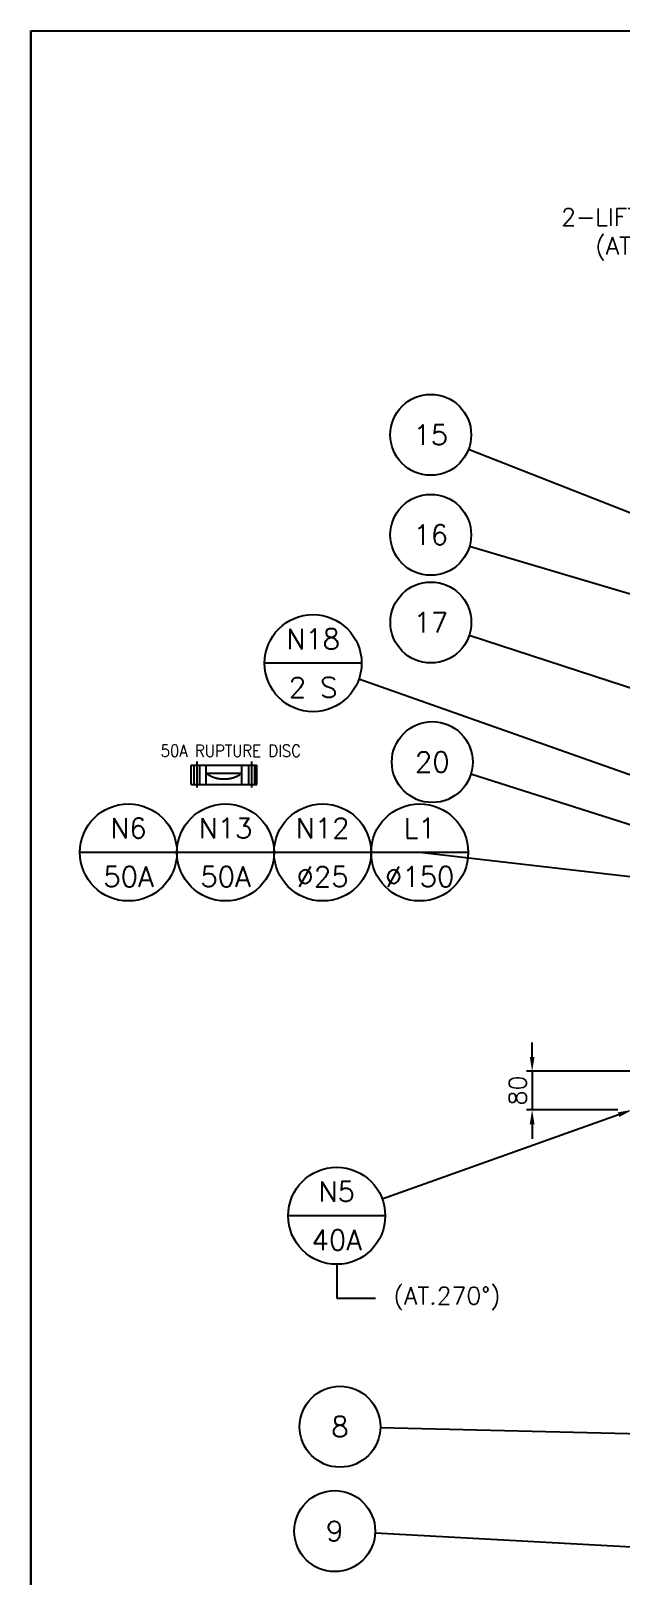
# Model space of a CAD drawing. Extents: x -25020 to 76207, y -43768 to 84651.
# Drawn here: x 0 to 1226, y 3934 to 7142 of the extents above; entities that cross this region are included whole.
import ezdxf
from ezdxf.enums import TextEntityAlignment as Align

# ---------------------------------------------------------------- set-up
doc = ezdxf.new("R2010")
doc.units = 0
doc.header["$LTSCALE"] = 120
doc.header["$MEASUREMENT"] = 0
for name, pattern in [('CADRA_SOLID', [0]), ('CENTER', [2, 1.25, -0.25, 0.25, -0.25]), ('PHANTOM', [2.5, 1.25, -0.25, 0.25, -0.25, 0.25, -0.25])]:
    doc.linetypes.add(name, pattern=pattern)
for name, color, linetype in [('1', 1, 'CENTER'), ('3', 3, 'CADRA_SOLID'), ('4', 130, 'CONTINUOUS'), ('C1', 1, 'CENTER'), ('C3', 2, 'CONTINUOUS'), ('C5', 6, 'CONTINUOUS'), ('HL', 7, 'CONTINUOUS'), ('L2', 2, 'CONTINUOUS'), ('치수선', 4, 'CONTINUOUS')]:
    doc.layers.add(name, color=color, linetype=linetype)
doc.styles.add('ROMANS', font='romans.shx')
doc.styles.get("Standard").update_dxf_attribs({"font": 'romans.shx'})

msp = doc.modelspace()

# ---------------------------------------------------------------- linework, layer by layer
at = {"layer": '1', "color": 3, "linetype": 'Continuous', "lineweight": -2}
for p, q in [((1220.5, 4892.02), (729.81, 4716.58)), ((1647.47, 4219.03), (725.85, 4241.91)), ((2052.51, 3949.64), (714.84, 4022.7))]:
    msp.add_line(p, q, dxfattribs=at)
at = {"layer": '3', "lineweight": -2}
for p, q in [((1869.97, 5896.31), (908.57, 6273.1)), ((2063.6, 5729.15), (910.89, 6072.1)), ((2063.6, 5510.27), (910.29, 5887.28)), ((1761.68, 5414.98), (681.08, 5796.02)), ((1569.61, 5390.43), (913.64, 5598.78)), ((1569.47, 5348.31), (807.36, 5436.52))]:
    msp.add_line(p, q, dxfattribs=at)
at = {"layer": '4', "lineweight": -2}
for p, q in [((0, 7142.48), (0, 0)), ((0, 7142.48), (10198.02, 7142.48)), ((0, 7142.48), (10198.02, 7142.48)), ((0, 0), (0, 7142.48))]:
    msp.add_line(p, q, dxfattribs=at)
at = {"layer": 'C1', "lineweight": -2}
for p, q in [((344.28, 5625.37), (344.28, 5571.2)), ((458.03, 5625.37), (458.03, 5571.2))]:
    msp.add_line(p, q, dxfattribs=at)
at = {"layer": 'C3', "color": 4, "linetype": 'PHANTOM', "lineweight": -2}
for p, q in [((332.9, 5617.56), (364.01, 5617.56)), ((332.9, 5577.5), (332.9, 5617.56)), ((338.1, 5617.56), (338.1, 5577.5)), ((350.45, 5617.56), (350.45, 5577.5)), ((364.01, 5617.56), (469.4, 5617.56)), ((451.85, 5617.56), (451.85, 5577.5)), ((464.2, 5617.56), (464.2, 5577.5)), ((469.4, 5577.5), (469.4, 5617.56)), ((364.01, 5601.03), (438.3, 5601.03)), ((332.9, 5577.5), (364.01, 5577.5)), ((364.01, 5577.5), (469.4, 5577.5))]:
    msp.add_line(p, q, dxfattribs=at)
at = {"layer": 'C5', "color": 4, "linetype": 'PHANTOM', "lineweight": -2, "ltscale": 0.5}
for p, q in [((364.01, 5577.5), (364.01, 5617.56)), ((438.3, 5577.5), (438.3, 5617.56))]:
    msp.add_line(p, q, dxfattribs=at)
msp.add_arc((401.15, 5652.76), 63.69, 234.31729, 305.68271, dxfattribs=at)
at = {"layer": 'L2', "lineweight": -2}
for p, q in [((686.81, 5829.54), (485.21, 5829.54)), ((303.36, 5436.52), (101.76, 5436.52)), ((504.96, 5436.52), (303.36, 5436.52)), ((706.56, 5436.52), (504.96, 5436.52)), ((908.16, 5436.52), (706.56, 5436.52)), ((735.9, 4682.07), (534.3, 4682.07))]:
    msp.add_line(p, q, dxfattribs=at)
for centre, radius in [((830.36, 6303.75), 84), ((830.38, 6096.05), 84), ((830.67, 5914.07), 84), ((586.01, 5829.54), 100.8), ((833.58, 5624.21), 84), ((202.56, 5436.52), 100.8), ((404.16, 5436.52), 100.8), ((605.76, 5436.52), 100.8), ((807.36, 5436.52), 100.8), ((635.1, 4682.07), 100.8), ((641.87, 4243.99), 84), ((630.96, 4027.28), 84)]:
    msp.add_circle(centre, radius, dxfattribs=at)
at = {"layer": '치수선', "lineweight": -2}
for p, q in [((1041, 5012.12), (1041, 5042.12)), ((1291.47, 4982.12), (1029, 4982.12)), ((1041, 4982.12), (1041, 4902.12)), ((1218.9, 4902.12), (1029, 4902.12)), ((1041, 4872.12), (1041, 4842.12))]:
    msp.add_line(p, q, dxfattribs=at)
at = {"layer": '치수선', "linetype": 'Continuous', "lineweight": -2}
for p, q in [((635.1, 4581.27), (635.1, 4511.11)), ((635.1, 4511.11), (715.79, 4511.11))]:
    msp.add_line(p, q, dxfattribs=at)
at = {"layer": '치수선', "lineweight": -2}
for points in [[(1036, 5012.12), (1046, 5012.12), (1041, 4982.12)], [(1036, 4872.12), (1046, 4872.12), (1041, 4902.12)]]:
    msp.add_solid(points, dxfattribs=at)
at = {"layer": '치수선', "linetype": 'Continuous', "lineweight": -2}
msp.add_solid([(1218.82, 4896.72), (1248.75, 4902.12), (1222.19, 4887.31)], dxfattribs=at)

# ---------------------------------------------------------------- texts
at = {"layer": '4', "lineweight": -2, "style": 'ROMANS'}
for s, height, p in [('15', 41.984, (830.36, 6303.75)), ('16', 41.984, (830.38, 6096.05)), ('17', 41.984, (830.67, 5914.07)), ('N18', 41.984, (586.01, 5879.94)), ('2 S', 41.984, (586.01, 5779.14)), ('20', 41.984, (833.58, 5624.21)), ('N6', 41.984, (202.56, 5486.92)), ('N13', 41.984, (404.16, 5486.92)), ('N12', 41.984, (605.76, 5486.92)), ('L1', 41.984, (807.36, 5486.92)), ('50A', 41.984, (202.56, 5386.12)), ('50A', 41.984, (404.16, 5386.12)), ('%%C25', 41.984, (605.76, 5386.12)), ('%%C150', 41.984, (807.36, 5386.12)), ('N5', 41.984, (635.1, 4732.47)), ('40A', 41.984, (635.1, 4631.67)), ('8', 41.98, (641.87, 4243.99)), ('9', 41.98, (630.96, 4027.28))]:
    msp.add_text(s, height=height, dxfattribs=at).set_placement(p, align=Align.MIDDLE_CENTER)
at = {"layer": 'HL', "color": 6, "lineweight": -2, "style": 'ROMANS', "width": 0.9}
msp.add_text('50A RUPTURE DISC', height=25, dxfattribs=at).set_placement((269.5, 5635.15))
at = {"layer": '치수선', "linetype": 'Continuous', "lineweight": -2, "char_height": 36, "attachment_point": 9}
for s, insert, width in [('2-LIFTING LUGS\\P(AT.70%%D,250%%D)', (1490, 6666), 595.8545), ('(AT.270%%D)', (975.41, 4486.11), 400.4)]:
    msp.add_mtext(s, dxfattribs=dict(at, insert=insert, width=width))
at = {"layer": '치수선', "linetype": 'Continuous', "lineweight": 0, "insert": (671.86, 5170.63), "char_height": 36, "attachment_point": 9, "style": 'ROMANS'}
msp.add_mtext('\\A1;', dxfattribs=at)
at = {"layer": '치수선', "lineweight": -2, "insert": (1011, 4942.12), "char_height": 36, "attachment_point": 5, "rotation": 90}
msp.add_mtext('\\A1;80', dxfattribs=at)

doc.saveas('drawing.dxf')
